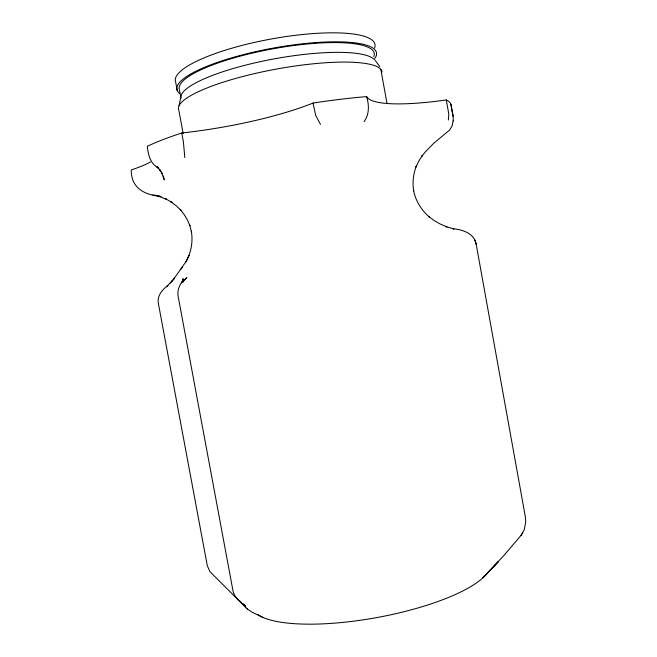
<?xml version="1.0" encoding="UTF-8"?>
<svg xmlns="http://www.w3.org/2000/svg" width="657" height="657" viewBox="0 0 657 657"><rect width="100%" height="100%" fill="white"/><g stroke="black" fill="none" stroke-linecap="round" stroke-linejoin="round"><path stroke-width="0.99" d="M453.264 121.003L453.108 116.248L450.883 104.241M182.95 279.537L182.802 282.338L183.336 278.839L182.285 282.058L183.328 280.284C179.575 284.58 177.045 290.263 178.096 296.052L232.948 590.618C234.237 598.026 241.062 601.845 245.808 606.896L242.441 603.463L244.872 605.943M453.1 120.806L452.213 125.733L449.618 130.061L434.178 142.873L425.728 151.455L421.49 156.653L422.336 155.52L418.764 161.162L415.988 167.059L416.308 166.147C413.294 174.015 412.259 182.613 413.688 190.941L413.557 190.316C415.52 200.796 421.408 210.248 429.497 217.122L429.005 216.711L434.425 220.727L440.445 224.144L446.982 226.903L446.046 226.632L453.946 228.981L453.018 228.71C462.323 229.58 474.19 233.251 476.111 243.854L525.247 516.271L525.748 521.732L524.311 529.567L521.067 535.356L503.903 555.494L486.205 574.39A121.258 33.236 -10.4 0 1 373.784 618.122A121.258 33.236 -10.4 0 1 257.626 614.517M448.361 120.017L448.813 114.154L446.259 99.963A127.08 23.734 -12.6 0 1 366.647 96.587A165.244 27.315 -10.4 0 0 313.028 103.059A136.056 28.777 -9.6 0 1 181.751 132.985A165.244 27.315 -10.4 0 0 147.275 146.33C148.195 154.214 149.936 163.281 157.647 167.379M179.106 105.588L181.069 95.84M188.756 255.967L189.011 255.401L185.939 261.897C191.056 252.608 193.207 241.686 191.318 231.207L191.483 231.822L189.742 225.17L189.914 225.836L187.5 220.087L184.256 214.65L180.24 209.608L180.93 210.33L176.248 205.813L170.919 201.814L172.191 202.561L165.022 198.406L166.385 199.211L155.537 195.244L161.105 196.509M364.101 121.644C369.497 114.351 369.127 104.906 366.647 96.587M247.484 609.154L210.01 571.713L207.308 565.767L158.37 303.477C156.933 295.987 162.139 289.597 167.888 285.557L166.664 286.633L174.417 278.231L173.547 279.315L186.186 261.355M521.067 535.356L522.865 532.819M180.544 269.674L182.539 267.029M171.994 281.212L172.955 280.12L170.344 283.085M160.218 196.336C144.524 194.965 130.924 187.845 131.252 169.949A115.985 19.34 -8.1 0 0 150.502 161.975M152.884 194.907L158.099 195.934M263.547 617.679L251.935 612.119L247.073 608.834M156.826 166.853L158.846 168.537L157.089 166.96L160.751 171.066L159.569 169.506L162.205 173.694L161.408 172.167L164.225 179.804L163.421 175.936M375.361 60.526L379.779 66.694M236.512 597.969L238.885 600.49M243.435 604.465L245.595 606.953L244.338 605.204L245.357 606.616M320.468 124.378L315.738 115.525L313.028 103.059M244.601 605.582L243.87 604.391M474.822 239.977L476.153 244.051M453.108 116.248L451.178 105.884A165.244 27.315 -10.4 0 0 446.259 99.963M181.02 98.287L179.525 90.255A99.158 22.724 -10.4 0 1 276.827 48.109A99.158 22.724 -10.4 0 1 373.866 56.584M177.267 90.65L175.731 82.363A101.49 24.087 -10.4 0 1 275.135 38.311A101.49 24.087 -10.4 0 1 374.597 47.977M183.155 133.519L178.86 110.335A103.478 21.747 -10.4 0 1 274.084 69.511A103.478 21.747 -10.4 0 1 382.062 72.081M181.751 132.985L183.385 141.789L184.822 157.573M380.822 69.387L387.047 103.658M182.975 280.991L182.638 278.979L182.991 281.106M179.353 93.31A101.474 23.258 -10.4 0 1 274.61 47.854A101.474 23.258 -10.4 0 1 374.876 58.416M181.118 95.405A99.141 21.829 -10.4 0 1 274.429 58.826A99.141 21.829 -10.4 0 1 374.662 59.886M182.227 281.746L181.398 282.855L186.851 277.697L182.227 281.746M495.189 564.913L482.903 577.807L498.129 561.834L495.189 564.913"/></g></svg>
